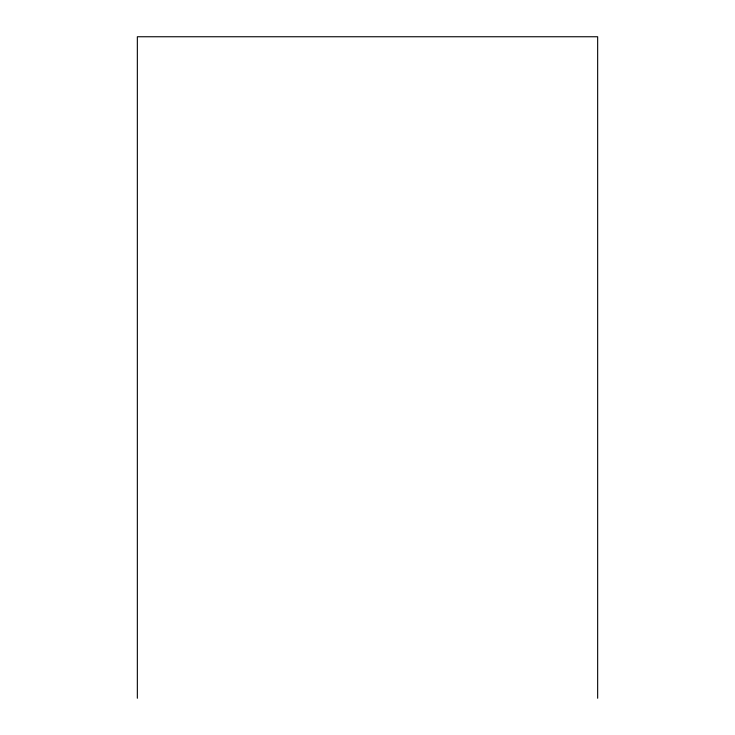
<?xml version="1.0" encoding="UTF-8"?>
<svg xmlns="http://www.w3.org/2000/svg" width="735" height="735" viewBox="0 0 735 735"><rect width="100%" height="100%" fill="white"/><g stroke="black" fill="none" stroke-linecap="round" stroke-linejoin="round"><path stroke-width="1.1" d="M597.656 698.25L597.656 36.75L137.344 36.75L137.344 698.25"/></g></svg>
